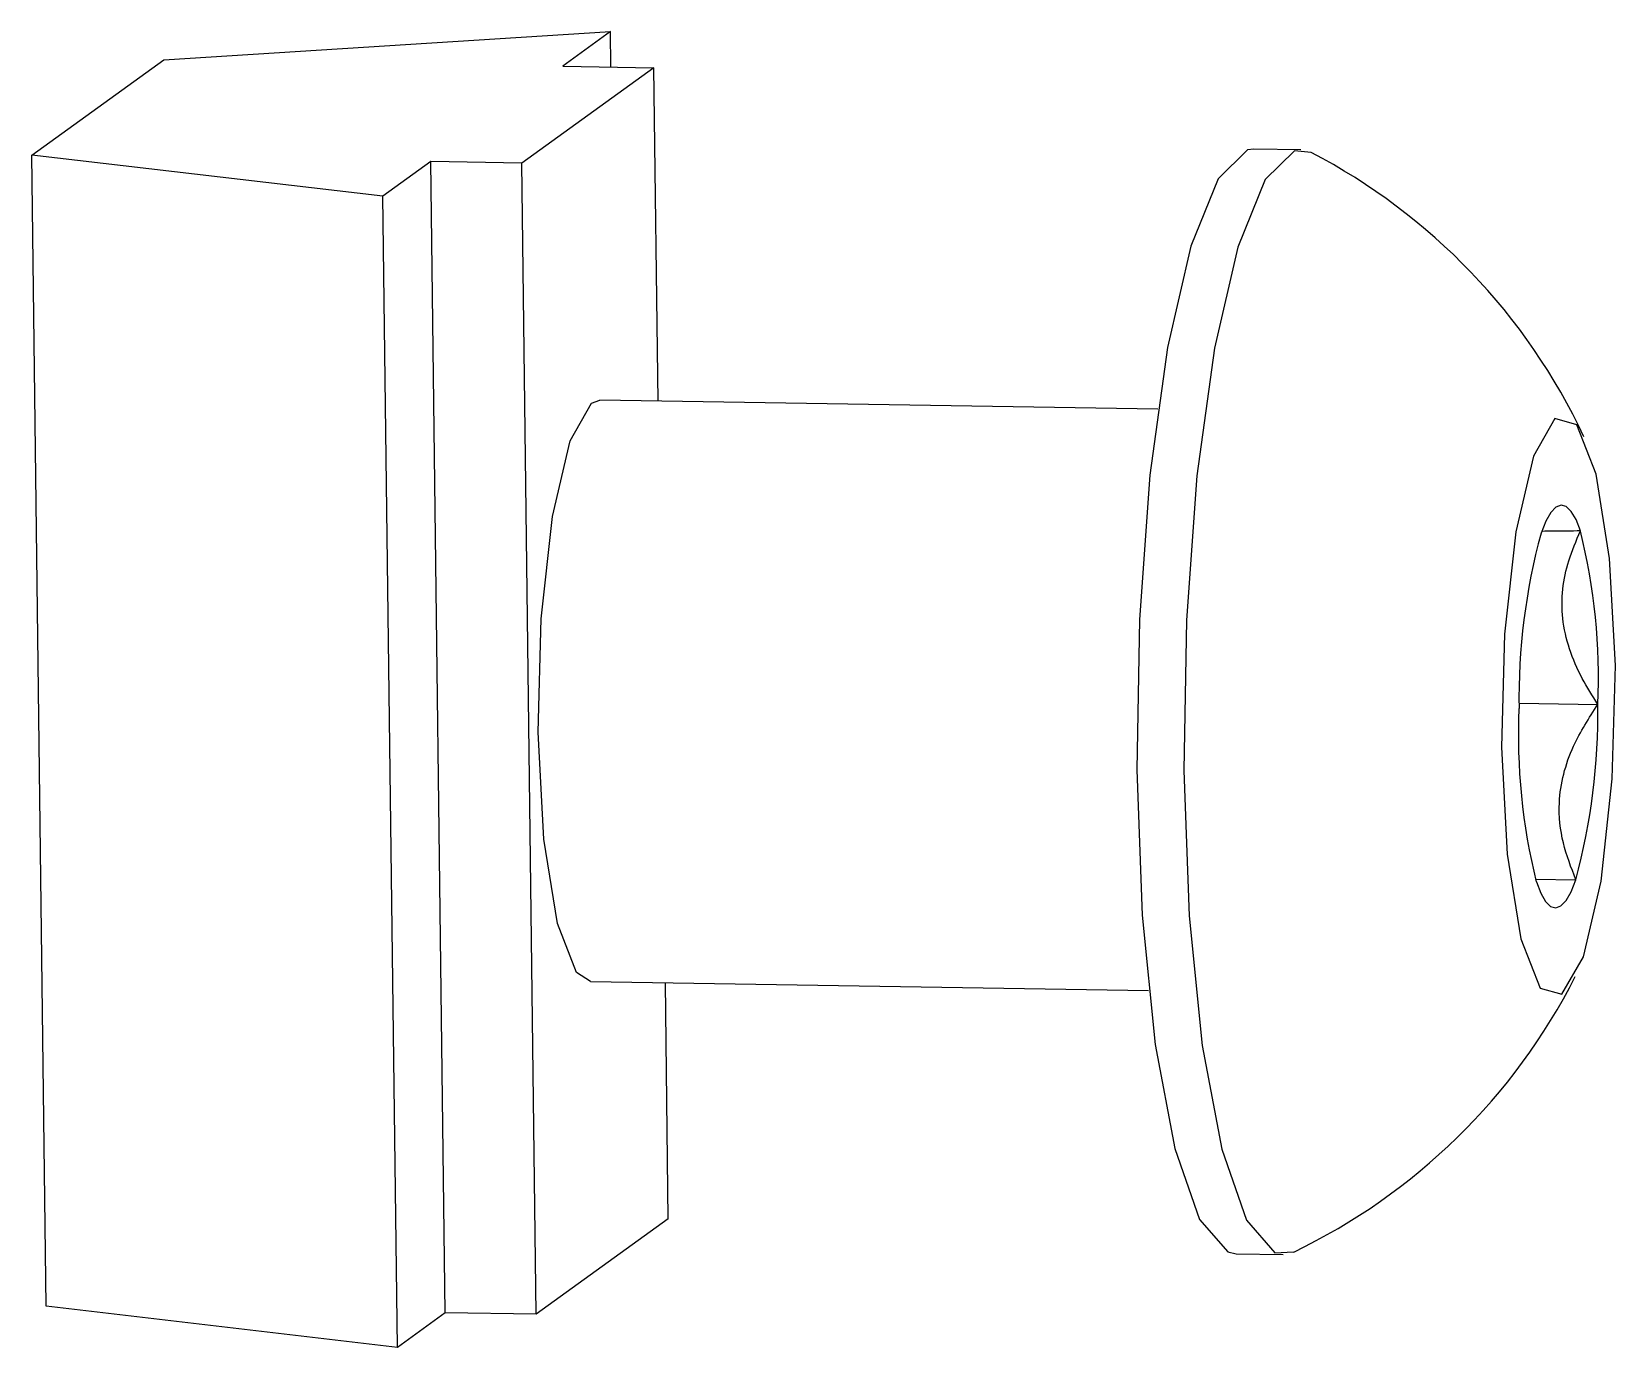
# Model space of a CAD drawing. Header units: millimetres. Extents: x 0 to 279, y 0 to 216.
# Drawn here: x 97.347 to 98.709, y 105.877 to 107.008 of the extents above; entities that cross this region are included whole.
import ezdxf

# ---------------------------------------------------------------- set-up
doc = ezdxf.new("R2010")
doc.units = ezdxf.units.MM

msp = doc.modelspace()

# ---------------------------------------------------------------- linework, layer by layer
at = {"color": 7, "linetype": 'Continuous', "lineweight": 25}
for p, q in [((97.4602, 106.984), (97.8445, 107.0083)), ((97.8445, 107.0083), (97.8034, 106.9785)), ((97.8449, 106.9779), (97.8445, 107.0083)), ((97.3467, 106.902), (97.4602, 106.984)), ((97.8818, 106.9773), (97.7683, 106.8952)), ((97.8034, 106.9785), (97.8818, 106.9773)), ((97.8854, 106.6905), (97.8818, 106.9773)), ((97.6488, 106.8667), (97.3467, 106.902)), ((97.3591, 105.9122), (97.3467, 106.902)), ((98.4383, 106.9067), (98.3978, 106.9073)), ((97.6899, 106.8965), (97.6488, 106.8667)), ((97.7683, 106.8952), (97.6899, 106.8965)), ((97.7023, 105.9066), (97.6899, 106.8965)), ((97.7807, 105.9054), (97.7683, 106.8952)), ((97.6612, 105.8769), (97.6488, 106.8667)), ((98.3153, 106.6836), (97.8353, 106.6913)), ((98.626, 106.4309), (98.6937, 106.4298)), ((98.6402, 106.2795), (98.6748, 106.279)), ((97.8273, 106.1914), (98.3072, 106.1837)), ((97.8942, 105.9875), (97.8917, 106.1903)), ((97.8942, 105.9875), (97.7807, 105.9054)), ((98.3826, 105.9574), (98.423, 105.9568)), ((97.6612, 105.8769), (97.3591, 105.9122)), ((97.7023, 105.9066), (97.6612, 105.8769)), ((97.7807, 105.9054), (97.7023, 105.9066))]:
    msp.add_line(p, q, dxfattribs=at)
at = {"color": 7, "linetype": 'Continuous', "lineweight": 25, "flags": 128}
for points in [[(98.3978, 106.9073), (98.3923, 106.9066), (98.3671, 106.8818), (98.3436, 106.8238), (98.3236, 106.7367), (98.3085, 106.627), (98.2995, 106.5029), (98.2971, 106.3736), (98.3017, 106.2486), (98.3129, 106.1373), (98.3298, 106.0478), (98.3511, 105.9869), (98.3754, 105.959), (98.3826, 105.9574)], [(98.4473, 106.9043), (98.4328, 106.9059), (98.4076, 106.8812), (98.3841, 106.8231), (98.364, 106.736), (98.3489, 106.6264), (98.3399, 106.5023), (98.3376, 106.373), (98.3422, 106.248), (98.3533, 106.1366), (98.3702, 106.0472), (98.3916, 105.9862), (98.4158, 105.9583), (98.4321, 105.9589)], [(97.8273, 106.1914), (97.8154, 106.1992), (97.7989, 106.2413), (97.7872, 106.314), (97.7823, 106.406), (97.7849, 106.5033), (97.7945, 106.5913), (97.8097, 106.6564), (97.8282, 106.6888), (97.8353, 106.6913)], [(98.7039, 106.5552), (98.6923, 106.6279), (98.6758, 106.6701), (98.6568, 106.6755), (98.6383, 106.6432), (98.6231, 106.5782), (98.6135, 106.4903), (98.6109, 106.3929), (98.6158, 106.3009), (98.6274, 106.2282), (98.644, 106.1859), (98.6629, 106.1806), (98.6814, 106.2128), (98.6966, 106.2779), (98.7062, 106.3658), (98.7088, 106.4632), (98.7039, 106.5552)], [(98.6788, 106.5789), (98.675, 106.5887), (98.6709, 106.5958), (98.6666, 106.6), (98.6622, 106.6012), (98.6577, 106.5995), (98.6533, 106.5949), (98.649, 106.5874), (98.6449, 106.5771)], [(98.6409, 106.2772), (98.6447, 106.2674), (98.6488, 106.2603), (98.6531, 106.2561), (98.6575, 106.2549), (98.662, 106.2566), (98.6664, 106.2612), (98.6707, 106.2687), (98.6748, 106.279)]]:
    msp.add_lwpolyline(points, dxfattribs=at)
at = {"color": 7, "linetype": 'Continuous', "lineweight": 25}
for centre, radius, start, end in [((98.2031, 106.4354), 0.5287, 25.1256, 62.4915), ((99.172, 106.4343), 0.5461, 164.8349, 180.8388), ((98.1725, 106.4529), 0.5217, 357.4622, 13.9745), ((99.1471, 106.4032), 0.5217, 177.4618, 193.9749), ((98.1477, 106.4218), 0.5461, 344.8352, 0.8386), ((98.2031, 106.4354), 0.5287, 295.67, 333.0359)]:
    msp.add_arc(centre, radius, start, end, dxfattribs=at)
for points, knots in [([(98.6788, 106.5789), (98.6709, 106.5789), (98.657, 106.5788), (98.6491, 106.5786), (98.6456, 106.5786)], [0, 0, 0, 0, 0.565038, 1, 1, 1, 1]), ([(98.6937, 106.4298), (98.6891, 106.4372), (98.6744, 106.4605), (98.6597, 106.5031), (98.665, 106.5469), (98.6752, 106.5705), (98.6788, 106.5789)], [0, 0, 0, 0, 0.156024, 0.493706, 0.819056, 1, 1, 1, 1]), ([(98.6748, 106.279), (98.6708, 106.2894), (98.6626, 106.3106), (98.6584, 106.3497), (98.6691, 106.3915), (98.6862, 106.418), (98.6937, 106.4298)], [0, 0, 0, 0, 0.216451, 0.440302, 0.751894, 1, 1, 1, 1])]:
    msp.add_open_spline(points, degree=3, knots=knots, dxfattribs=at)

doc.saveas('drawing.dxf')
